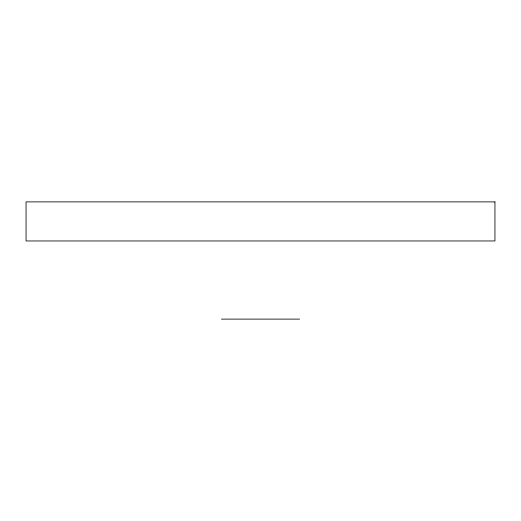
<?xml version="1.0" encoding="UTF-8"?>
<svg xmlns="http://www.w3.org/2000/svg" width="521" height="521" viewBox="0 0 521 521"><rect width="100%" height="100%" fill="white"/><g stroke="black" fill="none" stroke-linecap="round" stroke-linejoin="round"><path stroke-width="0.78" d="M221.425 319.113L299.575 319.113M494.95 201.887L26.05 201.887L26.05 240.963L494.95 240.963L494.95 201.887"/></g></svg>
